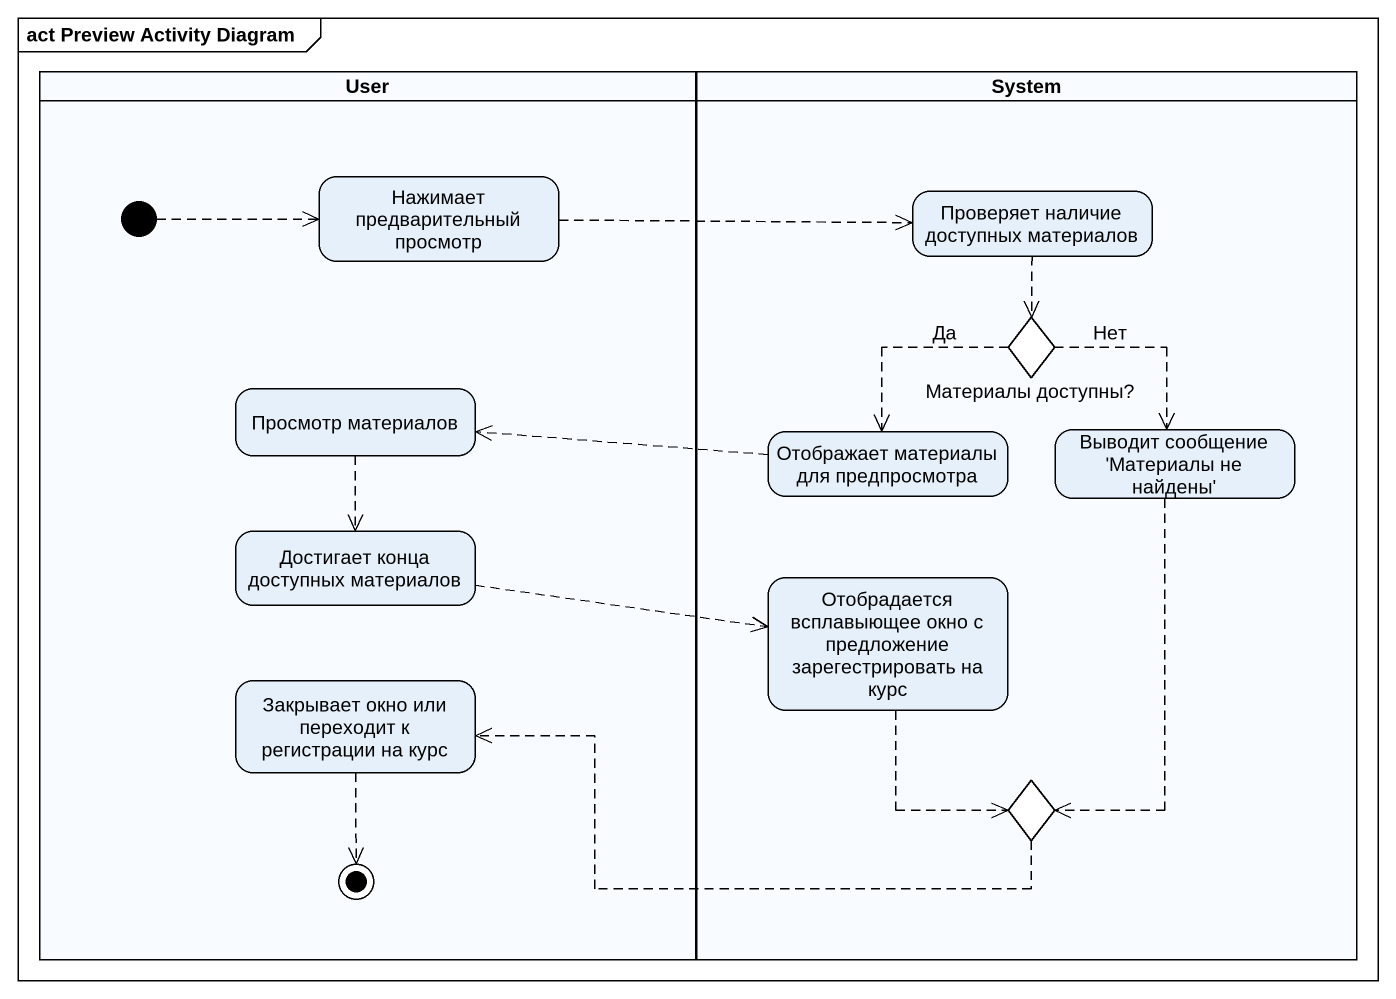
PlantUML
@startuml
mainframe act Preview Activity Diagram
hide empty description
state User <<partition>> {
  state "Нажимает предварительный просмотр" as Нажимает_предварительный
  state "Просмотр материалов" as Просмотр_материалов
  state "Достигает конца доступных материалов" as Достигает_конца_доступных
  state "Закрывает окно или переходит к регистрации на курс" as Закрывает_окно_или
  [*] -right[dashed]-> Нажимает_предварительный
  Закрывает_окно_или -[dashed]-> [*]
}
state System <<partition>> {
  state "Проверяет наличие доступных материалов" as Проверяет_наличие_доступных
  state "Материалы доступны?" as Материалы_доступны <<choice>>
  state "Отображает материалы для предпросмотра" as Отображает_материалы_для
  state "Выводит сообщение 'Материалы не найдены'" as Выводит_сообщение_Материалы
  state "Отобрадается всплавыющее окно с предложение зарегестрировать на курс" as Отобрадается_всплавыющее
  state choice1 <<choice>>
}
Нажимает_предварительный -right[dashed]-> Проверяет_наличие_доступных
Проверяет_наличие_доступных -[dashed]-> Материалы_доступны
Материалы_доступны -[dashed]-> Отображает_материалы_для : Да
Материалы_доступны -[dashed]-> Выводит_сообщение_Материалы : Нет
Просмотр_материалов -[dashed]-> Достигает_конца_доступных
Отображает_материалы_для -left[dashed]-> Просмотр_материалов
Выводит_сообщение_Материалы -[dashed]-> choice1
Достигает_конца_доступных -right[dashed]-> Отобрадается_всплавыющее
Отобрадается_всплавыющее -[dashed]-> choice1
choice1 -left[dashed]-> Закрывает_окно_или
@enduml
